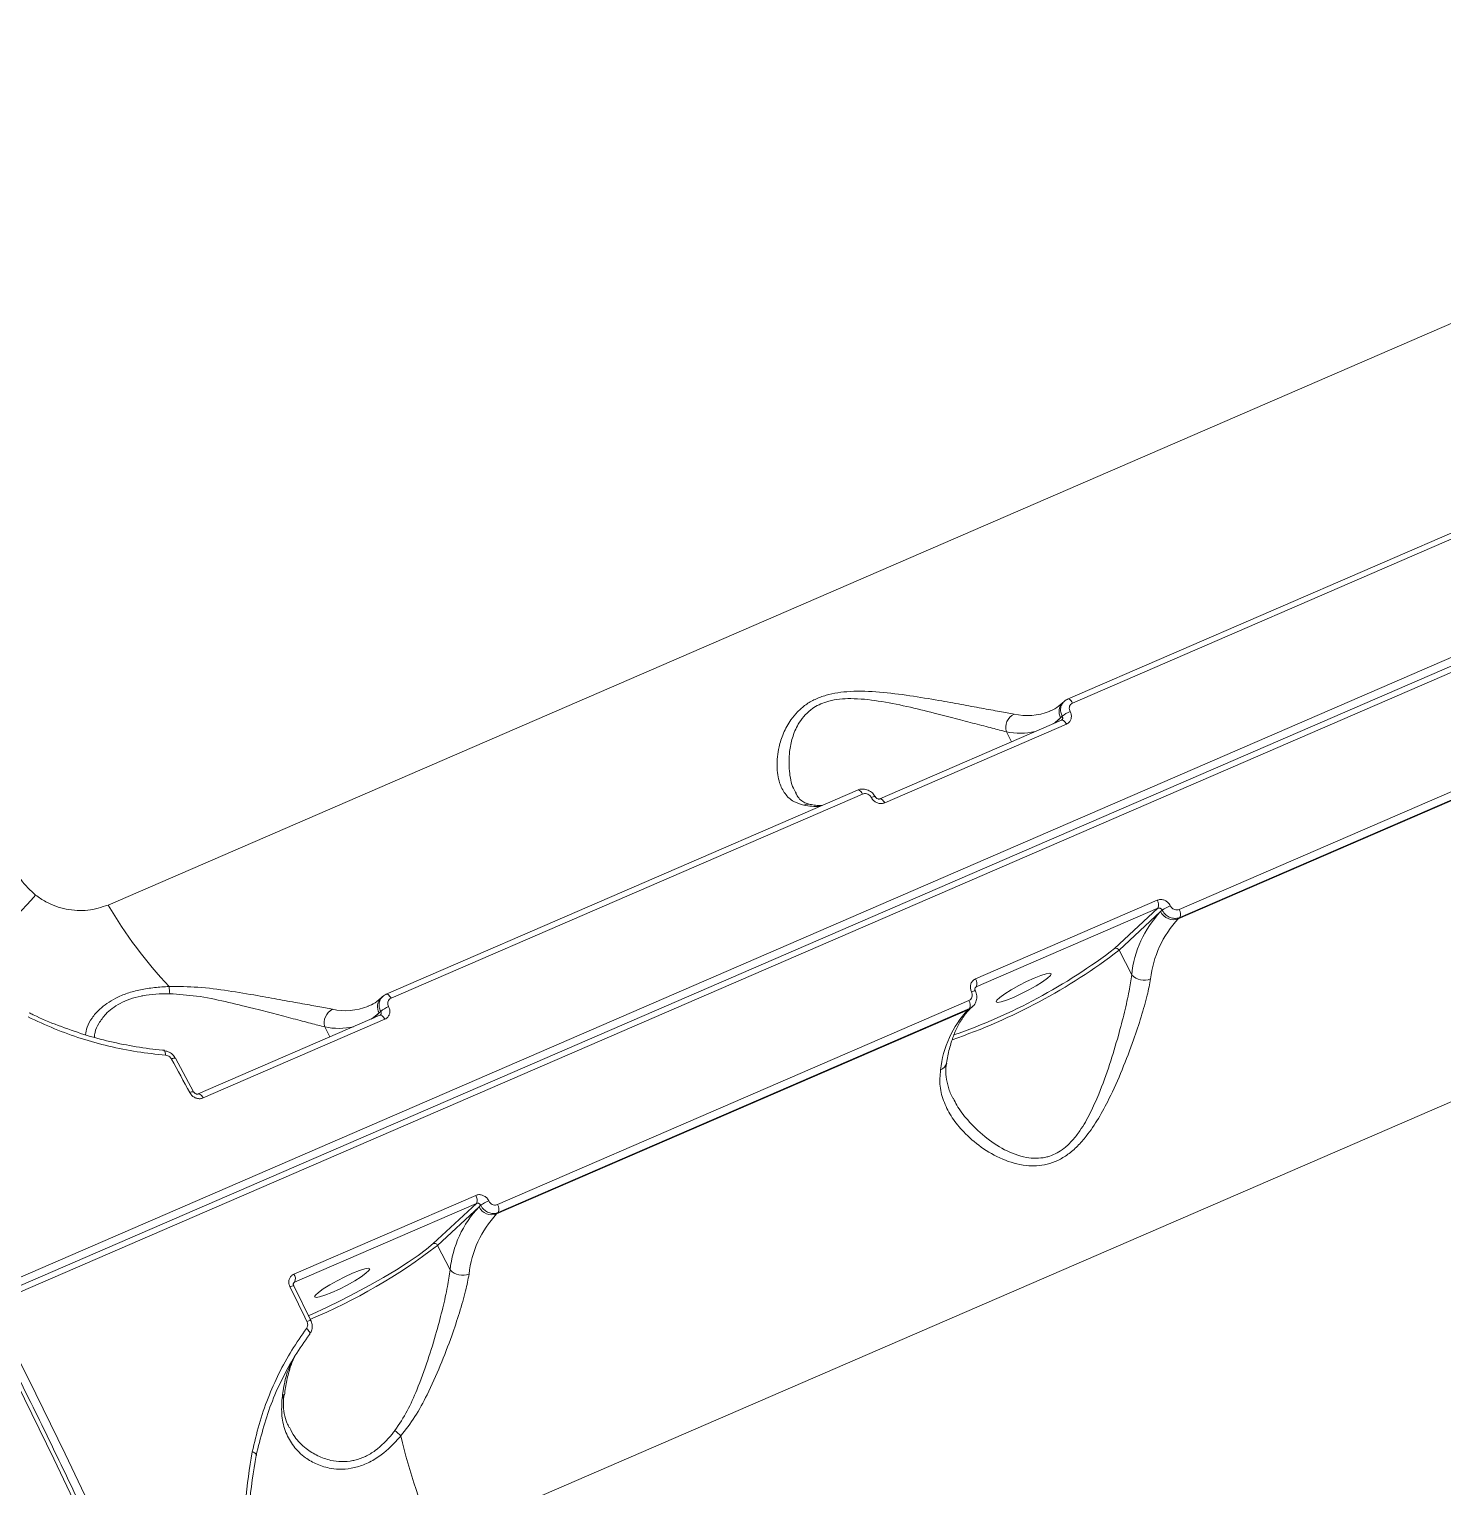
# Model space of a CAD drawing. Header units: millimetres. Extents: x -6104 to 7803, y -6013 to 4803.
# Drawn here: x 1425.5 to 1630.9, y 2254 to 2465.9 of the extents above; entities that cross this region are included whole.
import ezdxf

# ---------------------------------------------------------------- set-up
doc = ezdxf.new("R2010")
doc.units = ezdxf.units.MM
doc.layers.add('DIKOM_ОБЪЕКТ', color=7, linetype='Continuous')

msp = doc.modelspace()

# ---------------------------------------------------------------- linework, layer by layer
at = {"layer": 'DIKOM_ОБЪЕКТ', "color": 7, "linetype": 'Continuous', "lineweight": 15}
for p, q in [((1725.803, 2463.688), (1436.946, 2338.59)), ((1818.456, 2455.267), (1419.008, 2282.275)), ((1419.184, 2281.118), (1818.632, 2454.11)), ((1419.918, 2280.51), (1819.366, 2453.502)), ((1576.371, 2368.521), (1644.872, 2398.187)), ((1577.086, 2367.951), (1645.586, 2397.617)), ((1484.612, 2246.143), (1773.469, 2371.241)), ((1573.832, 2366.789), (1573.696, 2366.732)), ((1575.641, 2367.983), (1575.863, 2368.19)), ((1576.315, 2368.484), (1576.371, 2368.521)), ((1661.057, 2367.611), (1592.557, 2337.945)), ((1592.657, 2336.789), (1661.157, 2366.455)), ((1549.065, 2354.018), (1575.474, 2365.456)), ((1549.782, 2353.443), (1576.192, 2364.88)), ((1575.35, 2365.803), (1574.541, 2365.052)), ((1575.585, 2366.02), (1575.35, 2365.803)), ((1575.469, 2365.459), (1575.526, 2365.492)), ((1660.935, 2366.25), (1592.435, 2336.584)), ((1567.468, 2363.76), (1568.215, 2362.312)), ((1477.334, 2325.63), (1545.835, 2355.296)), ((1478.049, 2325.06), (1546.549, 2354.726)), ((1589.388, 2339.287), (1562.978, 2327.85)), ((1563.08, 2326.688), (1589.49, 2338.126)), ((1589.49, 2338.126), (1583.193, 2332.283)), ((1583.833, 2332.021), (1589.877, 2337.63)), ((1589.877, 2337.63), (1590.111, 2337.847)), ((1592.435, 2336.584), (1592.657, 2336.789)), ((1585.672, 2328.455), (1583.833, 2332.021)), ((1562.923, 2326.542), (1563.08, 2326.688)), ((1476.604, 2325.093), (1476.826, 2325.299)), ((1477.278, 2325.593), (1477.334, 2325.63)), ((1562.021, 2324.721), (1493.52, 2295.055)), ((1450.028, 2311.128), (1476.438, 2322.565)), ((1450.745, 2310.552), (1477.155, 2321.989)), ((1474.795, 2323.898), (1474.659, 2323.841)), ((1476.314, 2322.912), (1475.504, 2322.161)), ((1476.549, 2323.13), (1476.314, 2322.912)), ((1476.433, 2322.568), (1476.489, 2322.601)), ((1561.899, 2323.359), (1493.399, 2293.693)), ((1493.62, 2293.898), (1562.121, 2323.565)), ((1562.121, 2323.565), (1561.899, 2323.359)), ((1562.574, 2323.86), (1562.351, 2323.654)), ((1468.431, 2320.869), (1469.178, 2319.421)), ((1446.733, 2316.319), (1449.369, 2311.451)), ((1490.351, 2296.397), (1463.941, 2284.959)), ((1464.044, 2283.798), (1490.454, 2295.235)), ((1490.454, 2295.235), (1484.157, 2289.392)), ((1484.796, 2289.13), (1490.84, 2294.739)), ((1490.84, 2294.739), (1491.075, 2294.957)), ((1493.399, 2293.693), (1493.62, 2293.898)), ((1486.635, 2285.564), (1484.796, 2289.13)), ((1463.886, 2283.652), (1464.044, 2283.798)), ((1463.911, 2283.247), (1466.377, 2278.222))]:
    msp.add_line(p, q, dxfattribs=at)
at = {"layer": 'DIKOM_ОБЪЕКТ', "color": 7, "linetype": 'Continuous', "lineweight": 15, "flags": 128}
for points in [[(1576.371, 2368.521), (1576.387, 2368.527), (1576.473, 2368.536), (1576.57, 2368.512), (1576.674, 2368.454), (1576.781, 2368.366), (1576.888, 2368.249), (1576.991, 2368.109), (1577.086, 2367.951)], [(1574.22, 2364.912), (1574.541, 2365.135), (1575.35, 2365.803)], [(1575.474, 2365.456), (1575.49, 2365.462), (1575.577, 2365.471), (1575.674, 2365.446), (1575.779, 2365.388), (1575.887, 2365.298), (1575.994, 2365.181), (1576.097, 2365.04), (1576.192, 2364.88)], [(1545.835, 2355.296), (1545.85, 2355.302), (1545.937, 2355.312), (1546.033, 2355.287), (1546.137, 2355.23), (1546.245, 2355.141), (1546.352, 2355.024), (1546.455, 2354.884), (1546.549, 2354.726)], [(1549.064, 2354.018), (1549.08, 2354.024), (1549.167, 2354.034), (1549.264, 2354.009), (1549.369, 2353.95), (1549.477, 2353.861), (1549.584, 2353.743), (1549.687, 2353.602), (1549.782, 2353.443)], [(1568.477, 2325.161), (1567.492, 2324.765), (1566.709, 2324.514), (1566.192, 2324.43), (1565.982, 2324.518), (1566.097, 2324.772), (1566.527, 2325.171), (1567.238, 2325.683), (1568.171, 2326.267), (1569.252, 2326.874), (1570.392, 2327.456), (1571.5, 2327.966), (1572.485, 2328.363), (1573.268, 2328.613), (1573.785, 2328.698), (1573.994, 2328.609), (1573.879, 2328.355), (1573.449, 2327.956), (1572.739, 2327.444), (1571.805, 2326.861), (1570.725, 2326.254), (1569.584, 2325.671), (1568.477, 2325.161)], [(1477.334, 2325.63), (1477.35, 2325.636), (1477.436, 2325.646), (1477.533, 2325.621), (1477.637, 2325.564), (1477.745, 2325.475), (1477.852, 2325.358), (1477.954, 2325.218), (1478.049, 2325.06)], [(1475.183, 2322.022), (1475.504, 2322.244), (1476.314, 2322.912)], [(1476.438, 2322.565), (1476.454, 2322.571), (1476.54, 2322.58), (1476.637, 2322.555), (1476.742, 2322.497), (1476.85, 2322.408), (1476.957, 2322.29), (1477.06, 2322.149), (1477.155, 2321.989)], [(1562.351, 2323.654), (1562.204, 2323.532), (1561.899, 2323.359)], [(1445.058, 2317.412), (1445.069, 2317.411), (1445.124, 2317.381), (1445.175, 2317.317), (1445.219, 2317.22), (1445.254, 2317.094), (1445.279, 2316.943), (1445.293, 2316.774)], [(1446.167, 2316.197), (1446.498, 2315.589), (1446.829, 2314.981), (1447.16, 2314.372), (1447.49, 2313.763), (1447.82, 2313.153), (1448.149, 2312.543), (1448.478, 2311.933), (1448.806, 2311.322)], [(1450.027, 2311.127), (1450.044, 2311.134), (1450.13, 2311.143), (1450.228, 2311.118), (1450.332, 2311.06), (1450.44, 2310.97), (1450.548, 2310.853), (1450.651, 2310.711), (1450.745, 2310.552)], [(1484.157, 2289.392), (1483.208, 2288.585), (1481.986, 2287.668), (1480.517, 2286.662), (1478.835, 2285.589), (1476.976, 2284.473), (1474.983, 2283.34), (1472.9, 2282.214), (1470.774, 2281.12), (1468.651, 2280.084), (1466.58, 2279.128), (1466.001, 2278.871)], [(1469.44, 2282.271), (1468.455, 2281.874), (1467.672, 2281.624), (1467.155, 2281.539), (1466.946, 2281.627), (1467.061, 2281.881), (1467.491, 2282.281), (1468.201, 2282.793), (1469.135, 2283.376), (1470.215, 2283.983), (1471.356, 2284.566), (1472.463, 2285.076), (1473.448, 2285.472), (1474.231, 2285.722), (1474.748, 2285.807), (1474.958, 2285.719), (1474.843, 2285.465), (1474.413, 2285.065), (1473.702, 2284.553), (1472.769, 2283.97), (1471.688, 2283.363), (1470.548, 2282.781), (1469.44, 2282.271)], [(1463.367, 2283.082), (1463.678, 2282.454), (1463.987, 2281.826), (1464.297, 2281.197), (1464.605, 2280.569), (1464.914, 2279.939), (1465.222, 2279.31), (1465.529, 2278.68), (1465.837, 2278.05)], [(1418.268, 2279.795), (1423.731, 2269.001), (1429.07, 2258.106), (1434.282, 2247.121), (1439.36, 2236.053), (1444.302, 2224.913), (1449.102, 2213.709), (1453.757, 2202.452), (1458.263, 2191.15), (1462.617, 2179.814), (1466.813, 2168.452), (1470.85, 2157.074), (1474.723, 2145.69), (1478.43, 2134.31), (1481.966, 2122.943), (1485.33, 2111.598), (1488.518, 2100.286), (1491.528, 2089.015), (1494.356, 2077.795), (1497.002, 2066.636), (1499.462, 2055.547), (1501.735, 2044.537), (1503.818, 2033.616), (1505.709, 2022.793)], [(1507.36, 2023.508), (1505.468, 2034.331), (1503.385, 2045.252), (1501.113, 2056.262), (1498.653, 2067.351), (1496.007, 2078.51), (1493.178, 2089.73), (1490.169, 2101), (1486.981, 2112.313), (1483.617, 2123.658), (1480.08, 2135.025), (1476.374, 2146.405), (1472.501, 2157.789), (1468.464, 2169.167), (1464.267, 2180.529), (1459.914, 2191.865), (1455.408, 2203.167), (1450.753, 2214.424), (1445.952, 2225.628), (1441.011, 2236.768), (1435.932, 2247.836), (1430.721, 2258.821), (1425.382, 2269.716), (1419.918, 2280.51)], [(1466.193, 2276.164), (1466.24, 2276.231), (1466.257, 2276.318), (1466.244, 2276.422), (1466.2, 2276.539), (1466.129, 2276.666), (1466.032, 2276.796), (1465.912, 2276.927), (1465.774, 2277.052)], [(1462.483, 2267.496), (1462.479, 2267.464), (1462.464, 2267.385)], [(1458.443, 2258.604), (1458.488, 2258.656), (1458.498, 2258.716), (1458.472, 2258.782), (1458.412, 2258.852), (1458.32, 2258.923), (1458.2, 2258.993), (1458.055, 2259.058), (1457.89, 2259.117)]]:
    msp.add_lwpolyline(points, dxfattribs=at)
at = {"layer": 'DIKOM_ОБЪЕКТ', "color": 7, "linetype": 'Continuous', "lineweight": 15}
for centre, radius, start, end in [((1570.484, 2374.95), 8.824, 257.57612, 291.34496), ((1576.938, 2366.701), 1.824, 135.3336, 209.50296), ((1578.28, 2362.916), 4.111, 112.16842, 130.95656), ((1569.552, 2364.383), 2.176, 116.3726, 196.65221), ((1569.476, 2373.391), 9.838, 258.22048, 282.66499), ((1548.283, 2353.586), 0.766, 80.81557, 125.05649), ((1538.675, 2351.696), 1.545, 79.73719, 113.88917), ((1540.036, 2363.085), 10.173, 258.74055, 271.71983), ((1328.258, 2427.977), 131.788, 311.34957, 318.13858), ((1588.423, 2338.617), 1.175, 335.30937, 34.79097), ((1494.528, 2372.373), 66.761, 210.40004, 223.11562), ((1601.443, 2326.777), 15.86, 136.82379, 173.92759), ((1591.73, 2338.511), 2.052, 205.42718, 290.10367), ((1593.877, 2332.274), 6.727, 112.62116, 124.04186), ((1591.594, 2337.28), 1.171, 335.23854, 34.65046), ((1603.45, 2326.248), 15.105, 136.82324, 173.92764), ((1531.996, 2399.572), 85.148, 288.90692, 307.5015), ((1532.847, 2397.922), 82.724, 289.01482, 307.48838), ((1583.369, 2331.801), 0.513, 25.42017, 110.1034), ((1587.49, 2330.139), 2.479, 222.80539, 292.29118), ((1434.089, 2325.068), 11.824, 3.06015, 8.14869), ((1562.013, 2327.179), 1.175, 335.28834, 34.80034), ((1477.901, 2323.81), 1.824, 135.32917, 209.51436), ((1561.057, 2324.055), 1.171, 335.23852, 34.65048), ((1562.998, 2325.002), 1.138, 92.53216, 121.42393), ((1470.516, 2321.493), 2.176, 116.38408, 196.64267), ((1471.448, 2332.053), 8.817, 257.56316, 291.35792), ((1479.24, 2320.03), 4.105, 112.15444, 130.97054), ((1572.913, 2313.024), 15.104, 136.82187, 173.92842), ((1470.439, 2330.504), 9.842, 258.22561, 282.65985), ((1446.59, 2315.608), 0.725, 78.641, 125.67704), ((1557.422, 2315.904), 1.367, 290.17918, 347.73215), ((1449.243, 2310.706), 0.755, 80.38151, 125.30782), ((1502.405, 2283.887), 15.86, 136.82227, 173.92788), ((1489.386, 2295.726), 1.175, 335.30553, 34.79585), ((1492.693, 2295.62), 2.052, 205.42701, 290.10197), ((1494.836, 2289.391), 6.717, 112.61276, 124.05027), ((1492.557, 2294.389), 1.171, 335.23852, 34.65048), ((1504.415, 2283.357), 15.106, 136.82425, 173.92604), ((1434.968, 2353.567), 81.455, 292.5724, 307.71449), ((1484.333, 2288.91), 0.513, 25.41668, 110.11772), ((1462.976, 2284.289), 1.175, 335.30553, 34.79585), ((1488.453, 2287.248), 2.478, 222.80421, 292.29709), ((1463.955, 2282.127), 1.121, 92.25078, 121.59225), ((1466.478, 2276.971), 1.255, 94.60825, 120.71496), ((1461.363, 2267.641), 1.131, 319.53262, 346.94969), ((1473.542, 2255.971), 8.059, 42.63333, 50.90053), ((1563.824, 2281.293), 86.66, 193.25067, 203.92886)]:
    msp.add_arc(centre, radius, start, end, dxfattribs=at)
for points, knots in [([(1544.662, 2715.777), (1545.079, 2715.789), (1547.286, 2715.85), (1551.381, 2715.67), (1556.945, 2715.224), (1562.609, 2714.458), (1568.358, 2713.403), (1574.19, 2712.052), (1580.1, 2710.408), (1586.083, 2708.472), (1592.135, 2706.246), (1598.251, 2703.731), (1604.426, 2700.929), (1610.656, 2697.842), (1616.936, 2694.473), (1623.261, 2690.825), (1629.626, 2686.9), (1636.026, 2682.702), (1642.457, 2678.232), (1648.914, 2673.497), (1655.392, 2668.498), (1661.887, 2663.239), (1668.392, 2657.725), (1674.904, 2651.96), (1681.418, 2645.948), (1687.929, 2639.693), (1694.432, 2633.201), (1700.922, 2626.477), (1707.395, 2619.524), (1713.844, 2612.35), (1720.267, 2604.958), (1726.658, 2597.355), (1733.012, 2589.546), (1739.323, 2581.537), (1745.589, 2573.335), (1751.804, 2564.945), (1757.964, 2556.373), (1764.063, 2547.627), (1770.097, 2538.713), (1776.062, 2529.636), (1781.954, 2520.405), (1787.767, 2511.026), (1793.498, 2501.507), (1799.141, 2491.853), (1804.695, 2482.074), (1810.151, 2472.174), (1814.919, 2463.279), (1817.841, 2457.66), (1819.01, 2455.413)], [0, 0, 0, 0, 0.0051792, 0.02739, 0.049613, 0.0718476, 0.0940928, 0.1163476, 0.1386106, 0.1608803, 0.1831557, 0.2054353, 0.2277182, 0.2500034, 0.2722902, 0.2945781, 0.3168661, 0.3391542, 0.3614417, 0.3837286, 0.4060146, 0.4283, 0.450584, 0.4728671, 0.4951491, 0.5174301, 0.5397101, 0.5619887, 0.5842667, 0.6065438, 0.6288198, 0.6510946, 0.6733692, 0.6956425, 0.7179153, 0.7401874, 0.7624589, 0.7847299, 0.8070003, 0.82927, 0.8515394, 0.8738083, 0.8960771, 0.9183452, 0.9406131, 0.9628808, 0.9851481, 1, 1, 1, 1]), ([(1568.586, 2366.333), (1567.914, 2366.459), (1566.569, 2366.71), (1563.904, 2367.188), (1560.925, 2367.736), (1557.434, 2368.361), (1553.466, 2369.038), (1549.111, 2369.588), (1544.947, 2369.76), (1541.753, 2369.312), (1539.658, 2368.52), (1538.247, 2367.701), (1537.073, 2366.68), (1535.933, 2365.287), (1535.004, 2363.55), (1534.286, 2361.231), (1534.027, 2358.731), (1534.382, 2356.424), (1535.241, 2354.713), (1536.415, 2353.583), (1537.534, 2353.258), (1538.05, 2353.108)], [0, 0, 0, 0, 0.0554762, 0.111024, 0.1664981, 0.2220062, 0.2900235, 0.3579628, 0.422677, 0.4774071, 0.5052479, 0.5330943, 0.5627102, 0.5923755, 0.64043, 0.6885814, 0.7603257, 0.8320613, 0.8910003, 0.9498674, 1, 1, 1, 1]), ([(1536.919, 2354.838), (1536.781, 2355.073), (1536.254, 2355.975), (1535.859, 2358.029), (1535.851, 2360.553), (1536.315, 2362.897), (1537.026, 2364.624), (1537.971, 2365.998), (1539.155, 2367.157), (1540.488, 2367.876), (1541.953, 2368.321), (1543.22, 2368.542), (1545.626, 2368.65), (1548.965, 2368.284), (1553.038, 2367.467), (1556.78, 2366.538), (1560.088, 2365.689), (1562.93, 2364.945), (1565.492, 2364.285), (1566.809, 2363.935), (1567.468, 2363.76)], [0, 0, 0, 0, 0.0301468, 0.1153776, 0.2006076, 0.2565333, 0.3123197, 0.3456158, 0.3788284, 0.42706, 0.4399082, 0.4704689, 0.5010947, 0.5753866, 0.6555759, 0.7358743, 0.8020749, 0.8682379, 0.9341623, 1, 1, 1, 1]), ([(1573.71, 2366.776), (1573.884, 2366.838), (1574.454, 2367.042), (1575.076, 2367.483), (1575.528, 2367.884), (1575.641, 2367.983)], [0, 0, 0, 0, 0.24803976, 0.81243497, 1, 1, 1, 1]), ([(1575.879, 2368.176), (1575.771, 2368.07), (1575.52, 2367.825), (1575.341, 2367.278), (1575.328, 2366.635), (1575.499, 2366.225), (1575.585, 2366.02)], [0, 0, 0, 0, 0.2009927, 0.4673553, 0.7336831, 1, 1, 1, 1]), ([(1576.315, 2368.484), (1576.192, 2368.429), (1576.024, 2368.353), (1575.91, 2368.214), (1575.879, 2368.176)], [0, 0, 0, 0, 0.7280339, 1, 1, 1, 1]), ([(1576.192, 2364.88), (1576.279, 2364.926), (1576.501, 2365.041), (1576.765, 2365.348), (1576.921, 2365.78), (1576.924, 2366.265), (1576.794, 2366.57), (1576.729, 2366.723)], [0, 0, 0, 0, 0.1405721, 0.3550919, 0.5698611, 0.7848454, 1, 1, 1, 1]), ([(1576.729, 2366.723), (1576.685, 2366.825), (1576.598, 2367.028), (1576.6, 2367.351), (1576.704, 2367.639), (1576.88, 2367.843), (1577.027, 2367.92), (1577.086, 2367.951)], [0, 0, 0, 0, 0.21509481, 0.4301573, 0.64495596, 0.85947923, 1, 1, 1, 1]), ([(1575.585, 2366.02), (1575.608, 2365.971), (1575.655, 2365.872), (1575.656, 2365.715), (1575.614, 2365.581), (1575.552, 2365.52), (1575.525, 2365.493)], [0, 0, 0, 0, 0.2659856, 0.5314721, 0.7964729, 1, 1, 1, 1]), ([(1536.885, 2354.82), (1536.972, 2354.647), (1537.205, 2354.179), (1537.694, 2353.732), (1538.25, 2353.382), (1538.769, 2353.269), (1538.975, 2353.224)], [0, 0, 0, 0, 0.1889116, 0.5106481, 0.8060936, 1, 1, 1, 1]), ([(1545.843, 2355.279), (1545.898, 2355.308), (1546.15, 2355.444), (1546.695, 2355.479), (1547.389, 2355.324), (1548.016, 2354.932), (1548.27, 2354.528), (1548.392, 2354.334)], [0, 0, 0, 0, 0.06281593, 0.29191702, 0.52809284, 0.77431714, 1, 1, 1, 1]), ([(1546.549, 2354.726), (1546.647, 2354.756), (1546.843, 2354.817), (1547.171, 2354.775), (1547.476, 2354.635), (1547.707, 2354.433), (1547.804, 2354.276), (1547.843, 2354.213)], [0, 0, 0, 0, 0.21426966, 0.42862483, 0.6431557, 0.85804892, 1, 1, 1, 1]), ([(1547.843, 2354.213), (1547.901, 2354.119), (1548.047, 2353.883), (1548.392, 2353.58), (1548.85, 2353.37), (1549.341, 2353.305), (1549.635, 2353.397), (1549.782, 2353.443)], [0, 0, 0, 0, 0.14185587, 0.35672835, 0.57133863, 0.78574531, 1, 1, 1, 1]), ([(1548.41, 2354.343), (1548.423, 2354.316), (1548.461, 2354.244), (1548.566, 2354.137), (1548.703, 2354.047), (1548.845, 2353.999), (1548.969, 2353.991), (1549.039, 2354.005), (1549.06, 2354.017), (1549.064, 2354.019)], [0, 0, 0, 0, 0.0994106, 0.2665478, 0.4282009, 0.5937371, 0.7683394, 0.9627583, 1, 1, 1, 1]), ([(1538.959, 2353.214), (1539.224, 2353.168), (1539.837, 2353.059), (1540.386, 2353.067), (1540.698, 2353.072)], [0, 0, 0, 0, 0.4317246, 1, 1, 1, 1]), ([(1426.408, 2340.03), (1425.641, 2340.728), (1424.793, 2341.5), (1424.108, 2342.507), (1423.993, 2342.69), (1423.934, 2342.785)], [0, 0, 0, 0, 0.82175425, 0.90787002, 1, 1, 1, 1]), ([(1436.946, 2338.59), (1435.978, 2338.273), (1434.062, 2337.645), (1430.867, 2337.859), (1428.244, 2338.75), (1426.891, 2339.693), (1426.408, 2340.03)], [0, 0, 0, 0, 0.2885636, 0.5716327, 0.8470411, 1, 1, 1, 1]), ([(1591.29, 2338.483), (1591.235, 2338.579), (1591.096, 2338.822), (1590.761, 2339.135), (1590.313, 2339.353), (1589.827, 2339.424), (1589.534, 2339.333), (1589.388, 2339.287)], [0, 0, 0, 0, 0.1418526, 0.3567253, 0.57133, 0.7857139, 1, 1, 1, 1]), ([(1589.49, 2338.126), (1589.539, 2338.141), (1589.636, 2338.171), (1589.796, 2338.146), (1589.942, 2338.07), (1590.05, 2337.963), (1590.094, 2337.88), (1590.111, 2337.847)], [0, 0, 0, 0, 0.2139827, 0.4281166, 0.6427855, 0.8578521, 1, 1, 1, 1]), ([(1590.111, 2337.847), (1590.186, 2337.72), (1590.373, 2337.399), (1590.822, 2336.986), (1591.423, 2336.698), (1592.071, 2336.607), (1592.461, 2336.729), (1592.657, 2336.789)], [0, 0, 0, 0, 0.1417142, 0.3564255, 0.570969, 0.7854587, 1, 1, 1, 1]), ([(1592.557, 2337.945), (1592.459, 2337.915), (1592.264, 2337.855), (1591.941, 2337.902), (1591.642, 2338.048), (1591.419, 2338.256), (1591.326, 2338.418), (1591.29, 2338.483)], [0, 0, 0, 0, 0.2141918, 0.4285372, 0.6431463, 0.8580829, 1, 1, 1, 1]), ([(1585.672, 2328.455), (1585.56, 2327.688), (1585.317, 2326.025), (1584.646, 2323.023), (1583.712, 2319.438), (1582.493, 2315.407), (1581.13, 2311.601), (1579.688, 2308.349), (1578.418, 2306.095), (1577.112, 2304.38), (1575.7, 2303.007), (1574.312, 2302.24), (1572.92, 2301.858), (1571.767, 2301.739), (1569.698, 2301.945), (1567.075, 2302.96), (1564.202, 2304.902), (1561.932, 2307.161), (1560.453, 2309.06), (1559.937, 2310.153), (1559.783, 2310.479)], [0, 0, 0, 0, 0.05937982, 0.12869327, 0.19989154, 0.28410987, 0.37054327, 0.42589643, 0.48237505, 0.51522744, 0.54896319, 0.59725068, 0.6101136, 0.64024307, 0.67137437, 0.7457526, 0.82499316, 0.90641187, 0.9720983, 1, 1, 1, 1]), ([(1445.794, 2326.744), (1445.088, 2326.703), (1443.66, 2326.619), (1441.613, 2326.3), (1439.692, 2325.788), (1437.565, 2324.894), (1435.786, 2323.625), (1434.534, 2322.158), (1433.813, 2320.867), (1433.708, 2320.093), (1433.658, 2319.723)], [0, 0, 0, 0, 0.1013483, 0.2048945, 0.3065368, 0.4116602, 0.5957698, 0.7316689, 0.8715069, 1, 1, 1, 1]), ([(1469.549, 2323.442), (1468.877, 2323.568), (1467.532, 2323.819), (1464.867, 2324.298), (1461.888, 2324.845), (1458.397, 2325.472), (1454.431, 2326.137), (1450.098, 2326.731), (1447.195, 2326.74), (1445.794, 2326.744)], [0, 0, 0, 0, 0.1316582, 0.2634869, 0.395137, 0.5268758, 0.6882978, 0.8495338, 1, 1, 1, 1]), ([(1557.894, 2314.621), (1557.831, 2313.828), (1557.703, 2312.215), (1558.36, 2309.88), (1559.534, 2307.645), (1561.304, 2305.441), (1563.729, 2303.329), (1566.786, 2301.565), (1570.096, 2300.58), (1572.911, 2300.69), (1574.963, 2301.427), (1576.448, 2302.323), (1577.838, 2303.536), (1579.346, 2305.269), (1580.884, 2307.576), (1582.629, 2310.827), (1584.347, 2314.697), (1585.882, 2318.735), (1587.09, 2322.383), (1587.955, 2325.402), (1588.281, 2327.08), (1588.43, 2327.846)], [0, 0, 0, 0, 0.054582, 0.1110313, 0.1659467, 0.2220131, 0.2890726, 0.3579614, 0.4226727, 0.4774048, 0.5047501, 0.5330993, 0.5623545, 0.5923815, 0.6398902, 0.6885853, 0.7592835, 0.8320595, 0.8901599, 0.949868, 1, 1, 1, 1]), ([(1562.978, 2327.85), (1562.89, 2327.804), (1562.668, 2327.688), (1562.4, 2327.377), (1562.236, 2326.938), (1562.221, 2326.443), (1562.343, 2326.13), (1562.404, 2325.973)], [0, 0, 0, 0, 0.1406132, 0.3551112, 0.5698696, 0.7848827, 1, 1, 1, 1]), ([(1562.972, 2326.606), (1562.961, 2326.6), (1562.923, 2326.578), (1562.89, 2326.495), (1562.882, 2326.348), (1562.904, 2326.227), (1562.941, 2326.16), (1562.952, 2326.14)], [0, 0, 0, 0, 0.1445856, 0.4914284, 0.7176096, 0.9149822, 1, 1, 1, 1]), ([(1562.969, 2326.609), (1562.977, 2326.619), (1563.007, 2326.655), (1563.05, 2326.675), (1563.08, 2326.688)], [0, 0, 0, 0, 0.28474221, 1, 1, 1, 1]), ([(1434.954, 2319.368), (1434.97, 2319.602), (1435.014, 2320.244), (1435.557, 2321.405), (1436.622, 2322.884), (1438.198, 2324.124), (1440.067, 2324.946), (1441.238, 2325.262), (1442.51, 2325.505), (1443.884, 2325.675), (1445.219, 2325.691), (1445.896, 2325.699)], [0, 0, 0, 0, 0.0835781, 0.2289491, 0.3780441, 0.5708322, 0.6688959, 0.7705057, 0.7851246, 0.8910845, 1, 1, 1, 1]), ([(1445.896, 2325.699), (1447.203, 2325.612), (1449.949, 2325.429), (1454.002, 2324.565), (1457.743, 2323.65), (1461.052, 2322.798), (1463.894, 2322.054), (1466.455, 2321.394), (1467.773, 2321.044), (1468.431, 2320.869)], [0, 0, 0, 0, 0.1463756, 0.3075804, 0.4690094, 0.6020977, 0.7351097, 0.867641, 1, 1, 1, 1]), ([(1474.673, 2323.885), (1474.847, 2323.947), (1475.417, 2324.151), (1476.039, 2324.593), (1476.491, 2324.993), (1476.604, 2325.093)], [0, 0, 0, 0, 0.24803285, 0.81243307, 1, 1, 1, 1]), ([(1476.842, 2325.285), (1476.734, 2325.18), (1476.483, 2324.934), (1476.305, 2324.387), (1476.292, 2323.745), (1476.463, 2323.335), (1476.549, 2323.13)], [0, 0, 0, 0, 0.2010221, 0.4673213, 0.7336892, 1, 1, 1, 1]), ([(1477.278, 2325.593), (1477.155, 2325.538), (1476.987, 2325.462), (1476.873, 2325.323), (1476.842, 2325.285)], [0, 0, 0, 0, 0.7281472, 1, 1, 1, 1]), ([(1477.692, 2323.832), (1477.649, 2323.934), (1477.562, 2324.138), (1477.564, 2324.46), (1477.667, 2324.748), (1477.843, 2324.952), (1477.991, 2325.029), (1478.049, 2325.06)], [0, 0, 0, 0, 0.21517918, 0.43016326, 0.64502289, 0.85948843, 1, 1, 1, 1]), ([(1562.404, 2325.973), (1562.445, 2325.868), (1562.526, 2325.659), (1562.516, 2325.329), (1562.406, 2325.036), (1562.227, 2324.828), (1562.079, 2324.751), (1562.021, 2324.721)], [0, 0, 0, 0, 0.2151526, 0.4301579, 0.6449668, 0.8594704, 1, 1, 1, 1]), ([(1562.934, 2326.132), (1562.964, 2326.08), (1563.123, 2325.806), (1563.202, 2325.236), (1563.064, 2324.523), (1562.816, 2324.034), (1562.581, 2323.882), (1562.553, 2323.864)], [0, 0, 0, 0, 0.0710659, 0.3783728, 0.6580217, 0.9598622, 1, 1, 1, 1]), ([(1425.299, 2322.326), (1426.57, 2321.736), (1429.111, 2320.557), (1433.039, 2319.152), (1437.057, 2318.023), (1441.155, 2317.189), (1443.914, 2316.912), (1445.293, 2316.774)], [0, 0, 0, 0, 0.1978321, 0.3955021, 0.5931677, 0.7965818, 1, 1, 1, 1]), ([(1425.482, 2322.933), (1425.677, 2322.833), (1427.047, 2322.131), (1429.695, 2321.057), (1433.409, 2319.741), (1437.2, 2318.702), (1441.02, 2317.965), (1443.67, 2317.572), (1445.029, 2317.511), (1445.119, 2317.507)], [0, 0, 0, 0, 0.031332, 0.2207342, 0.4114203, 0.6029548, 0.7948305, 0.9863718, 1, 1, 1, 1]), ([(1476.549, 2323.13), (1476.572, 2323.08), (1476.618, 2322.981), (1476.619, 2322.824), (1476.578, 2322.69), (1476.515, 2322.629), (1476.488, 2322.602)], [0, 0, 0, 0, 0.2657681, 0.5314459, 0.7963233, 1, 1, 1, 1]), ([(1477.155, 2321.989), (1477.243, 2322.035), (1477.464, 2322.151), (1477.728, 2322.458), (1477.884, 2322.89), (1477.888, 2323.374), (1477.757, 2323.679), (1477.692, 2323.832)], [0, 0, 0, 0, 0.1406367, 0.35509, 0.5698589, 0.7848921, 1, 1, 1, 1]), ([(1562.351, 2323.654), (1562.185, 2323.491), (1561.682, 2322.996), (1560.916, 2321.964), (1560.109, 2320.456), (1559.447, 2318.694), (1559.014, 2317.049), (1558.821, 2315.97), (1558.759, 2315.619)], [0, 0, 0, 0, 0.1024862, 0.3106767, 0.5124698, 0.7099278, 0.9057035, 1, 1, 1, 1]), ([(1562.121, 2323.565), (1562.243, 2323.619), (1562.409, 2323.694), (1562.522, 2323.831), (1562.552, 2323.867)], [0, 0, 0, 0, 0.7396474, 1, 1, 1, 1]), ([(1445.057, 2317.394), (1445.146, 2317.39), (1445.474, 2317.379), (1446.015, 2317.124), (1446.506, 2316.734), (1446.658, 2316.405), (1446.704, 2316.306)], [0, 0, 0, 0, 0.1296758, 0.4775951, 0.84204, 1, 1, 1, 1]), ([(1445.293, 2316.774), (1445.401, 2316.755), (1445.616, 2316.718), (1445.908, 2316.535), (1446.082, 2316.344), (1446.153, 2316.223), (1446.167, 2316.197)], [0, 0, 0, 0, 0.3057091, 0.6116648, 0.9180617, 1, 1, 1, 1]), ([(1558.792, 2315.621), (1558.752, 2315.418), (1558.617, 2314.742), (1558.681, 2313.563), (1559.018, 2312.068), (1559.391, 2311.017), (1559.716, 2310.49), (1559.727, 2310.471)], [0, 0, 0, 0, 0.1175192, 0.3916486, 0.6860506, 0.9889065, 1, 1, 1, 1]), ([(1449.373, 2311.452), (1449.387, 2311.426), (1449.424, 2311.353), (1449.529, 2311.246), (1449.666, 2311.157), (1449.808, 2311.108), (1449.932, 2311.1), (1450.002, 2311.114), (1450.023, 2311.127), (1450.027, 2311.128)], [0, 0, 0, 0, 0.0994966, 0.2666211, 0.4282959, 0.5937545, 0.7684154, 0.9627595, 1, 1, 1, 1]), ([(1448.806, 2311.322), (1448.864, 2311.228), (1449.01, 2310.992), (1449.356, 2310.689), (1449.813, 2310.479), (1450.305, 2310.414), (1450.598, 2310.506), (1450.745, 2310.552)], [0, 0, 0, 0, 0.1418139, 0.3567239, 0.5713339, 0.7856978, 1, 1, 1, 1]), ([(1492.253, 2295.592), (1492.198, 2295.689), (1492.06, 2295.931), (1491.724, 2296.244), (1491.276, 2296.463), (1490.79, 2296.533), (1490.497, 2296.442), (1490.351, 2296.397)], [0, 0, 0, 0, 0.1418449, 0.3567427, 0.5713117, 0.7857255, 1, 1, 1, 1]), ([(1490.454, 2295.235), (1490.502, 2295.25), (1490.6, 2295.28), (1490.759, 2295.255), (1490.906, 2295.18), (1491.014, 2295.073), (1491.058, 2294.99), (1491.075, 2294.957)], [0, 0, 0, 0, 0.2139267, 0.428167, 0.6427347, 0.8578746, 1, 1, 1, 1]), ([(1491.075, 2294.957), (1491.149, 2294.829), (1491.336, 2294.508), (1491.786, 2294.095), (1492.386, 2293.808), (1493.034, 2293.716), (1493.425, 2293.838), (1493.62, 2293.898)], [0, 0, 0, 0, 0.1416997, 0.3563935, 0.5709475, 0.7854501, 1, 1, 1, 1]), ([(1493.52, 2295.055), (1493.423, 2295.024), (1493.227, 2294.964), (1492.904, 2295.011), (1492.605, 2295.157), (1492.382, 2295.366), (1492.29, 2295.528), (1492.253, 2295.592)], [0, 0, 0, 0, 0.2142008, 0.428555, 0.643171, 0.8581173, 1, 1, 1, 1]), ([(1463.941, 2284.959), (1463.853, 2284.913), (1463.632, 2284.797), (1463.363, 2284.486), (1463.199, 2284.047), (1463.185, 2283.553), (1463.306, 2283.239), (1463.367, 2283.082)], [0, 0, 0, 0, 0.1406138, 0.3550759, 0.5698214, 0.7848342, 1, 1, 1, 1]), ([(1486.635, 2285.564), (1486.519, 2284.774), (1486.271, 2283.083), (1485.587, 2280.038), (1484.644, 2276.44), (1483.422, 2272.402), (1482.003, 2268.503), (1480.475, 2265.006), (1479.247, 2263.161), (1478.625, 2262.225)], [0, 0, 0, 0, 0.1227085, 0.2624628, 0.4060174, 0.5749246, 0.7482651, 0.8723686, 1, 1, 1, 1]), ([(1479.471, 2261.429), (1480.176, 2262.343), (1481.611, 2264.203), (1483.475, 2267.709), (1485.267, 2271.69), (1486.806, 2275.737), (1488.025, 2279.397), (1488.907, 2282.46), (1489.24, 2284.166), (1489.394, 2284.955)], [0, 0, 0, 0, 0.1261009, 0.2567259, 0.4243366, 0.596865, 0.7352989, 0.8775693, 1, 1, 1, 1]), ([(1463.935, 2283.715), (1463.924, 2283.709), (1463.887, 2283.687), (1463.853, 2283.604), (1463.845, 2283.458), (1463.867, 2283.337), (1463.904, 2283.269), (1463.915, 2283.249)], [0, 0, 0, 0, 0.1445899, 0.4914431, 0.717631, 0.9150477, 1, 1, 1, 1]), ([(1463.932, 2283.718), (1463.941, 2283.728), (1463.97, 2283.765), (1464.013, 2283.784), (1464.044, 2283.798)], [0, 0, 0, 0, 0.2850769, 1, 1, 1, 1]), ([(1418.82, 2279.942), (1419.733, 2278.16), (1422.379, 2272.989), (1426.676, 2264.359), (1431.672, 2254.029), (1436.551, 2243.62), (1441.31, 2233.141), (1445.945, 2222.599), (1450.454, 2212.003), (1454.832, 2201.359), (1459.076, 2190.678), (1463.183, 2179.965), (1467.151, 2169.23), (1470.976, 2158.48), (1474.655, 2147.724), (1478.185, 2136.969), (1481.564, 2126.224), (1484.79, 2115.497), (1487.859, 2104.796), (1490.77, 2094.128), (1493.52, 2083.502), (1496.107, 2072.926), (1498.53, 2062.408), (1500.786, 2051.955), (1502.874, 2041.576), (1504.792, 2031.278), (1506.538, 2021.069), (1508.112, 2010.957), (1509.512, 2000.949), (1510.738, 1991.052), (1511.787, 1981.275), (1512.66, 1971.623), (1513.355, 1962.106), (1513.872, 1952.729), (1514.211, 1943.501), (1514.372, 1934.426), (1514.353, 1925.514), (1514.156, 1916.769), (1513.78, 1908.199), (1513.225, 1899.811), (1512.492, 1891.609), (1511.581, 1883.602), (1510.493, 1875.793), (1509.229, 1868.191), (1507.789, 1860.799), (1506.174, 1853.624), (1504.386, 1846.672), (1502.425, 1839.947), (1500.294, 1833.454), (1497.993, 1827.2), (1495.525, 1821.188), (1492.891, 1815.423), (1490.092, 1809.91), (1487.132, 1804.652), (1484.012, 1799.656), (1480.737, 1794.92), (1477.301, 1790.465), (1474.213, 1786.801), (1472.211, 1784.735), (1471.461, 1783.962)], [0, 0, 0, 0, 0.0093747, 0.0271865, 0.0449986, 0.0628105, 0.0806223, 0.0984342, 0.1162462, 0.134058, 0.1518699, 0.1696819, 0.187494, 0.205306, 0.2231184, 0.2409307, 0.2587434, 0.2765562, 0.2943693, 0.3121826, 0.3299963, 0.3478102, 0.3656246, 0.3834392, 0.4012543, 0.4190699, 0.4368861, 0.4547028, 0.4725198, 0.4903376, 0.508156, 0.5259752, 0.5437951, 0.5616156, 0.579437, 0.5972593, 0.6150823, 0.6329064, 0.6507313, 0.668557, 0.6863837, 0.7042114, 0.7220398, 0.739869, 0.7576988, 0.7755291, 0.7933595, 0.8111899, 0.8290198, 0.8468486, 0.8646758, 0.8825006, 0.9003223, 0.9181399, 0.9359523, 0.9537585, 0.9715573, 0.9893478, 1, 1, 1, 1]), ([(1465.837, 2278.05), (1465.877, 2277.945), (1465.957, 2277.734), (1465.945, 2277.404), (1465.863, 2277.179), (1465.79, 2277.074), (1465.774, 2277.052)], [0, 0, 0, 0, 0.3067814, 0.6133441, 0.919489, 1, 1, 1, 1]), ([(1466.361, 2278.215), (1466.403, 2278.136), (1466.566, 2277.829), (1466.618, 2277.238), (1466.502, 2276.608), (1466.277, 2276.317), (1466.193, 2276.209)], [0, 0, 0, 0, 0.1238219, 0.4815473, 0.8066855, 1, 1, 1, 1]), ([(1465.774, 2277.052), (1465.041, 2276.008), (1463.573, 2273.92), (1461.721, 2270.522), (1460.128, 2266.921), (1458.811, 2263.123), (1458.197, 2260.453), (1457.89, 2259.117)], [0, 0, 0, 0, 0.1976817, 0.3953852, 0.5930929, 0.7965455, 1, 1, 1, 1]), ([(1458.443, 2258.604), (1459.083, 2261.128), (1460.051, 2264.953), (1462.167, 2269.671), (1464.01, 2273.069), (1465.472, 2275.142), (1466.193, 2276.164)], [0, 0, 0, 0, 0.3951693, 0.5986744, 0.8021846, 1, 1, 1, 1]), ([(1463.64, 2272.241), (1463.388, 2271.687), (1462.831, 2270.464), (1462.446, 2268.55), (1462.273, 2267.273), (1462.223, 2266.907)], [0, 0, 0, 0, 0.3711075, 0.8194736, 1, 1, 1, 1]), ([(1464.125, 2273.108), (1463.989, 2272.833), (1463.61, 2272.07), (1463.13, 2270.511), (1462.74, 2268.873), (1462.609, 2267.747), (1462.567, 2267.38)], [0, 0, 0, 0, 0.1848354, 0.5131779, 0.8413224, 1, 1, 1, 1]), ([(1462.223, 2266.907), (1462.172, 2266.036), (1462.069, 2264.268), (1462.676, 2261.93), (1463.826, 2259.868), (1465.408, 2258.316), (1467.285, 2257.238), (1469.12, 2256.687), (1470.969, 2256.547), (1472.709, 2256.754), (1474.513, 2257.356), (1476.69, 2258.606), (1478.332, 2260.114), (1479.319, 2261.253), (1479.471, 2261.429)], [0, 0, 0, 0, 0.1084782, 0.2202178, 0.3276455, 0.4383072, 0.523802, 0.6115062, 0.674513, 0.739086, 0.8027725, 0.868896, 0.9797319, 1, 1, 1, 1]), ([(1462.497, 2267.497), (1462.454, 2267.048), (1462.359, 2266.052), (1462.52, 2264.654), (1462.803, 2263.493), (1463.14, 2262.885), (1463.255, 2262.677)], [0, 0, 0, 0, 0.2427956, 0.5374351, 0.8423638, 1, 1, 1, 1]), ([(1478.625, 2262.225), (1478.49, 2262.052), (1477.626, 2260.946), (1476.216, 2259.536), (1474.318, 2258.385), (1473.204, 2257.991), (1472.049, 2257.738), (1470.859, 2257.64), (1469.119, 2257.86), (1467.343, 2258.494), (1465.548, 2259.652), (1464.122, 2261.045), (1463.527, 2262.216), (1463.29, 2262.684)], [0, 0, 0, 0, 0.027298, 0.17479982, 0.25158374, 0.33133968, 0.34608409, 0.43018235, 0.51681197, 0.63335893, 0.75314283, 0.90141759, 1, 1, 1, 1]), ([(1457.89, 2259.117), (1457.492, 2256.722), (1456.685, 2251.874), (1456.919, 2246.827), (1457.038, 2244.275)], [0, 0, 0, 0, 0.494179, 1, 1, 1, 1]), ([(1457.594, 2244.079), (1457.481, 2246.519), (1457.252, 2251.458), (1458.043, 2256.203), (1458.443, 2258.604)], [0, 0, 0, 0, 0.4941596, 1, 1, 1, 1])]:
    msp.add_open_spline(points, degree=3, knots=knots, dxfattribs=at)

doc.saveas('drawing.dxf')
